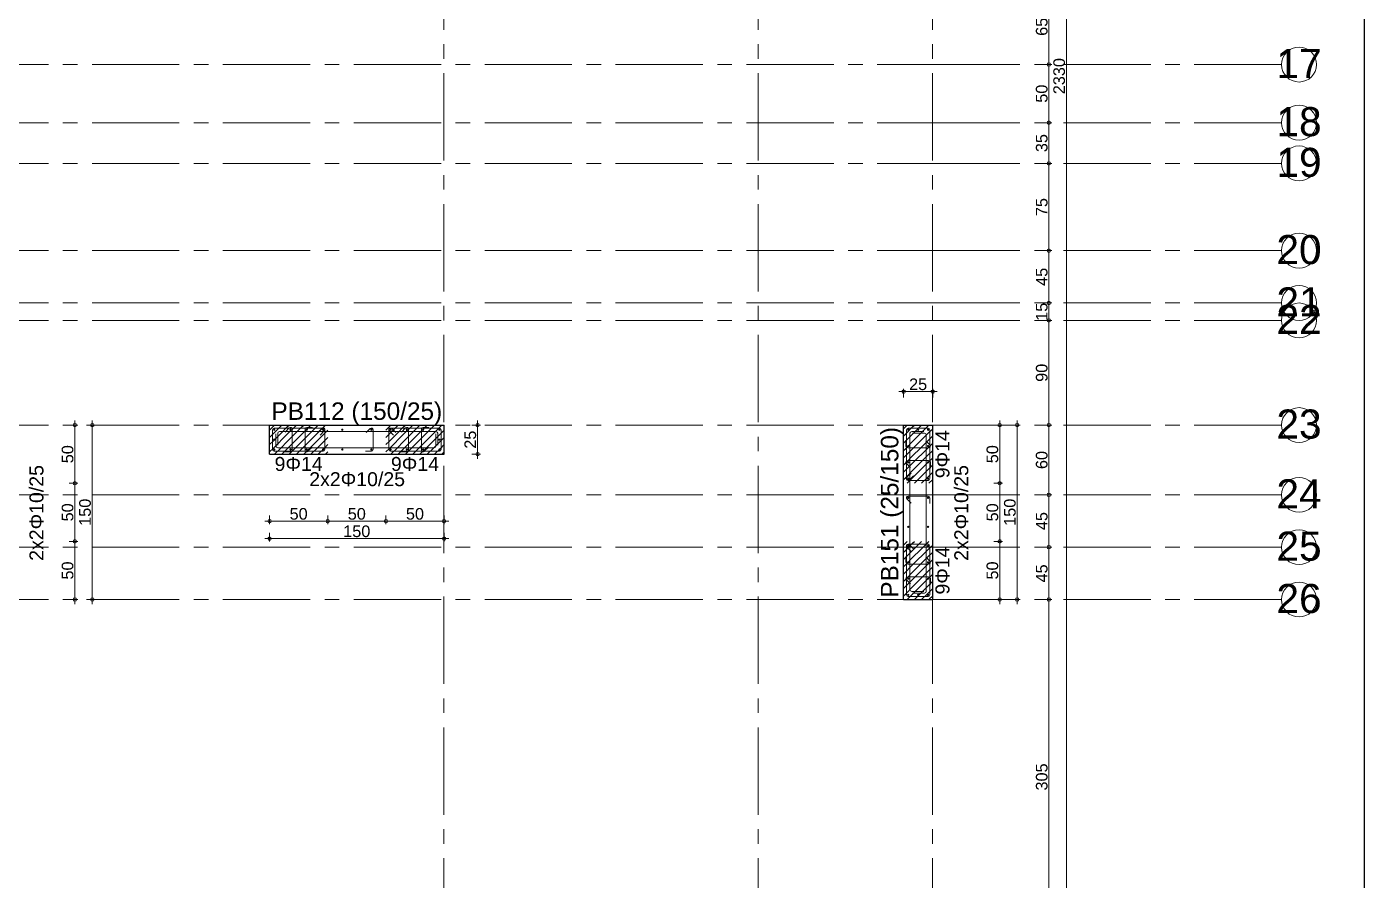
# Model space of a CAD drawing. Header units: millimetres. Extents: x 2232 to 85269, y -3593 to 5869.
# Drawn here: x 19097 to 20247, y 3699 to 4433 of the extents above; entities that cross this region are included whole.
import ezdxf

# ---------------------------------------------------------------- set-up
doc = ezdxf.new("R2010")
doc.units = ezdxf.units.MM
doc.linetypes.add('CENTER2', pattern=[112.5, 75, -12.5, 12.5, -12.5])
doc.linetypes.add('DASHDOT2', pattern=[12.7, 6.35, -3.175, 0, -3.175])
doc.layers.add('aks', color=251, linetype='DASHDOT2', lineweight=35)
for name, color, linetype in [('Donatı Yazısı', 7, 'Continuous'), ('Donatı Çizgisi', 7, 'Continuous'), ('Kolon', 7, 'Continuous'), ('Ölçülendirme', 7, 'Continuous')]:
    doc.layers.add(name, color=color, linetype=linetype)
doc.styles.add('arial_1_18', font='arial.ttf', dxfattribs={"height": 0.2})

# ---------------------------------------------------------------- blocks, each defined once
blk = doc.blocks.new('IDE912Entity7120')
at = {"layer": 'aks', "color": 250, "linetype": 'CENTER2', "lineweight": 5}
for points in [[(444.4, 1455), (3754.4, 1455)], [(3754.4, 1455), (4054.4, 1455)]]:
    blk.add_lwpolyline(points, dxfattribs=at)
at = {"layer": 'aks', "color": 30, "linetype": 'Continuous', "lineweight": 5}
blk.add_circle((4069.4, 1455), 15, dxfattribs=at)
at = {"layer": 'aks', "color": 1, "linetype": 'Continuous', "lineweight": 5, "style": 'arial_1_18'}
blk.add_text('17', height=25, dxfattribs=at).set_placement((4050, 1443.4))
blk = doc.blocks.new('IDE912Entity7145')
at = {"layer": 'aks', "color": 250, "linetype": 'CENTER2', "lineweight": 5}
for points in [[(444.4, 1085), (3754.4, 1085)], [(3754.4, 1085), (4054.4, 1085)]]:
    blk.add_lwpolyline(points, dxfattribs=at)
at = {"layer": 'aks', "color": 30, "linetype": 'Continuous', "lineweight": 5}
blk.add_circle((4069.4, 1085), 15, dxfattribs=at)
at = {"layer": 'aks', "color": 1, "linetype": 'Continuous', "lineweight": 5, "style": 'arial_1_18'}
blk.add_text('24', height=25, dxfattribs=at).set_placement((4050, 1073.4))
blk = doc.blocks.new('IDE912Entity7146')
at = {"layer": 'aks', "color": 250, "linetype": 'CENTER2', "lineweight": 5}
for points in [[(444.4, 1235), (3754.4, 1235)], [(3754.4, 1235), (4054.4, 1235)]]:
    blk.add_lwpolyline(points, dxfattribs=at)
at = {"layer": 'aks', "color": 30, "linetype": 'Continuous', "lineweight": 5}
blk.add_circle((4069.4, 1235), 15, dxfattribs=at)
at = {"layer": 'aks', "color": 1, "linetype": 'Continuous', "lineweight": 5, "style": 'arial_1_18'}
blk.add_text('22', height=25, dxfattribs=at).set_placement((4050, 1223.4))
blk = doc.blocks.new('IDE912Entity7149')
at = {"layer": 'aks', "color": 250, "linetype": 'CENTER2', "lineweight": 5}
for points in [[(444.4, 1040), (3754.4, 1040)], [(3754.4, 1040), (4054.4, 1040)]]:
    blk.add_lwpolyline(points, dxfattribs=at)
at = {"layer": 'aks', "color": 30, "linetype": 'Continuous', "lineweight": 5}
blk.add_circle((4069.4, 1040), 15, dxfattribs=at)
at = {"layer": 'aks', "color": 1, "linetype": 'Continuous', "lineweight": 5, "style": 'arial_1_18'}
blk.add_text('25', height=25, dxfattribs=at).set_placement((4050, 1028.4))
blk = doc.blocks.new('IDE912Entity7150')
at = {"layer": 'aks', "color": 250, "linetype": 'CENTER2', "lineweight": 5}
for points in [[(444.4, 1295), (3754.4, 1295)], [(3754.4, 1295), (4054.4, 1295)]]:
    blk.add_lwpolyline(points, dxfattribs=at)
at = {"layer": 'aks', "color": 30, "linetype": 'Continuous', "lineweight": 5}
blk.add_circle((4069.4, 1295), 15, dxfattribs=at)
at = {"layer": 'aks', "color": 1, "linetype": 'Continuous', "lineweight": 5, "style": 'arial_1_18'}
blk.add_text('20', height=25, dxfattribs=at).set_placement((4050, 1283.4))
blk = doc.blocks.new('IDE912Entity7151')
at = {"layer": 'aks', "color": 250, "linetype": 'CENTER2', "lineweight": 5}
for points in [[(444.4, 1405), (3754.4, 1405)], [(3754.4, 1405), (4054.4, 1405)]]:
    blk.add_lwpolyline(points, dxfattribs=at)
at = {"layer": 'aks', "color": 30, "linetype": 'Continuous', "lineweight": 5}
blk.add_circle((4069.4, 1405), 15, dxfattribs=at)
at = {"layer": 'aks', "color": 1, "linetype": 'Continuous', "lineweight": 5, "style": 'arial_1_18'}
blk.add_text('18', height=25, dxfattribs=at).set_placement((4050, 1393.4))
blk = doc.blocks.new('IDE912Entity7152')
at = {"layer": 'aks', "color": 250, "linetype": 'CENTER2', "lineweight": 5}
for points in [[(444.4, 1250), (3754.4, 1250)], [(3754.4, 1250), (4054.4, 1250)]]:
    blk.add_lwpolyline(points, dxfattribs=at)
at = {"layer": 'aks', "color": 30, "linetype": 'Continuous', "lineweight": 5}
blk.add_circle((4069.4, 1250), 15, dxfattribs=at)
at = {"layer": 'aks', "color": 1, "linetype": 'Continuous', "lineweight": 5, "style": 'arial_1_18'}
blk.add_text('21', height=25, dxfattribs=at).set_placement((4050, 1238.4))
blk = doc.blocks.new('IDE912Entity7153')
at = {"layer": 'aks', "color": 250, "linetype": 'CENTER2', "lineweight": 5}
for points in [[(444.4, 995), (3754.4, 995)], [(3754.4, 995), (4054.4, 995)]]:
    blk.add_lwpolyline(points, dxfattribs=at)
at = {"layer": 'aks', "color": 30, "linetype": 'Continuous', "lineweight": 5}
blk.add_circle((4069.4, 995), 15, dxfattribs=at)
at = {"layer": 'aks', "color": 1, "linetype": 'Continuous', "lineweight": 5, "style": 'arial_1_18'}
blk.add_text('26', height=25, dxfattribs=at).set_placement((4050, 983.4))
blk = doc.blocks.new('IDE912Entity7154')
at = {"layer": 'aks', "color": 250, "linetype": 'CENTER2', "lineweight": 5}
for points in [[(444.4, 1145), (3754.4, 1145)], [(3754.4, 1145), (4054.4, 1145)]]:
    blk.add_lwpolyline(points, dxfattribs=at)
at = {"layer": 'aks', "color": 30, "linetype": 'Continuous', "lineweight": 5}
blk.add_circle((4069.4, 1145), 15, dxfattribs=at)
at = {"layer": 'aks', "color": 1, "linetype": 'Continuous', "lineweight": 5, "style": 'arial_1_18'}
blk.add_text('23', height=25, dxfattribs=at).set_placement((4050, 1133.4))
blk = doc.blocks.new('IDE912Entity7155')
at = {"layer": 'aks', "color": 250, "linetype": 'CENTER2', "lineweight": 5}
for points in [[(444.4, 1370), (3754.4, 1370)], [(3754.4, 1370), (4054.4, 1370)]]:
    blk.add_lwpolyline(points, dxfattribs=at)
at = {"layer": 'aks', "color": 30, "linetype": 'Continuous', "lineweight": 5}
blk.add_circle((4069.4, 1370), 15, dxfattribs=at)
at = {"layer": 'aks', "color": 1, "linetype": 'Continuous', "lineweight": 5, "style": 'arial_1_18'}
blk.add_text('19', height=25, dxfattribs=at).set_placement((4050, 1358.4))
blk = doc.blocks.new('IDE912Entity7164')
at = {"layer": 'aks', "color": 250, "linetype": 'CENTER2', "lineweight": 5}
blk.add_lwpolyline([(3334.4, 360), (3334.4, 2530)], dxfattribs=at)
blk = doc.blocks.new('IDE912Entity7165')
at = {"layer": 'aks', "color": 250, "linetype": 'CENTER2', "lineweight": 5}
blk.add_lwpolyline([(3754.4, 360), (3754.4, 2530)], dxfattribs=at)
blk = doc.blocks.new('IDE912Entity7166')
at = {"layer": 'aks', "color": 250, "linetype": 'CENTER2', "lineweight": 5}
blk.add_lwpolyline([(3604.4, 360), (3604.4, 2530)], dxfattribs=at)
blk = doc.blocks.new('IDE912Entity7170')
at = {"layer": 'Ölçülendirme', "color": 5, "linetype": 'Continuous', "lineweight": 5}
for points in [[(3854.4, 276), (3854.4, 2614)], [(3869.4, 276), (3869.4, 2614)], [(3849.4, 1455), (3856.9, 1455)], [(3849.4, 1405), (3856.9, 1405)], [(3849.4, 1370), (3856.9, 1370)], [(3849.4, 1295), (3856.9, 1295)], [(3849.4, 1250), (3856.9, 1250)], [(3849.4, 1235), (3856.9, 1235)], [(3849.4, 1145), (3856.9, 1145)], [(3849.4, 1085), (3856.9, 1085)], [(3849.4, 1040), (3856.9, 1040)], [(3849.4, 995), (3856.9, 995)]]:
    blk.add_lwpolyline(points, dxfattribs=at)
for centre in [(3854.4, 1455), (3854.4, 1405), (3854.4, 1370), (3854.4, 1295), (3854.4, 1250), (3854.4, 1235), (3854.4, 1145), (3854.4, 1085), (3854.4, 1040), (3854.4, 995)]:
    blk.add_circle(centre, 1.5, dxfattribs=at)
at = {"layer": 'Ölçülendirme', "color": 5, "linetype": 'Continuous', "lineweight": 5, "style": 'arial_1_18'}
for s, p in [('65', (3853.2, 1479.7)), ('2330', (3868.2, 1429.5)), ('50', (3853.2, 1422.2)), ('35', (3853.2, 1379.7)), ('75', (3853.2, 1324.7)), ('45', (3853.2, 1264.7)), ('15', (3853.2, 1234.7)), ('90', (3853.2, 1182.2)), ('60', (3853.2, 1107.2)), ('45', (3853.2, 1054.7)), ('45', (3853.2, 1009.7)), ('305', (3853.2, 830.8))]:
    blk.add_text(s, height=10, rotation=90, dxfattribs=at).set_placement(p)

msp = doc.modelspace()

# ---------------------------------------------------------------- hatches: boundary and pattern name
at = {"layer": 'Donatı Çizgisi', "linetype": 'Continuous', "lineweight": 5}
h = msp.add_hatch(color=5, dxfattribs=at)
edge = h.paths.add_edge_path(flags=0)
edge.add_arc((19309.7, 4086.7), 1, 0, 360)
h = msp.add_hatch(color=5, dxfattribs=at)
edge = h.paths.add_edge_path(flags=0)
edge.add_arc((19323.7, 4086.7), 1, 0, 360)
h = msp.add_hatch(color=5, dxfattribs=at)
edge = h.paths.add_edge_path(flags=0)
edge.add_arc((19337.7, 4086.7), 1, 0, 360)
h = msp.add_hatch(color=5, dxfattribs=at)
edge = h.paths.add_edge_path(flags=0)
edge.add_arc((19351.7, 4086.7), 1, 0, 360)
h = msp.add_hatch(color=5, dxfattribs=at)
edge = h.paths.add_edge_path(flags=0)
edge.add_arc((19368.2, 4086.7), 1, 0, 360)
h = msp.add_hatch(color=5, dxfattribs=at)
edge = h.paths.add_edge_path(flags=0)
edge.add_arc((19393.2, 4086.7), 1, 0, 360)
h = msp.add_hatch(color=5, dxfattribs=at)
edge = h.paths.add_edge_path(flags=0)
edge.add_arc((19409.7, 4086.7), 1, 0, 360)
h = msp.add_hatch(color=5, dxfattribs=at)
edge = h.paths.add_edge_path(flags=0)
edge.add_arc((19423.7, 4086.7), 1, 0, 360)
h = msp.add_hatch(color=5, dxfattribs=at)
edge = h.paths.add_edge_path(flags=0)
edge.add_arc((19437.7, 4086.7), 1, 0, 360)
h = msp.add_hatch(color=5, dxfattribs=at)
edge = h.paths.add_edge_path(flags=0)
edge.add_arc((19451.7, 4086.7), 1, 0, 360)
h = msp.add_hatch(color=5, dxfattribs=at)
edge = h.paths.add_edge_path(flags=0)
edge.add_arc((19854.7, 4086.7), 1, 0, 360)
h = msp.add_hatch(color=5, dxfattribs=at)
edge = h.paths.add_edge_path(flags=0)
edge.add_arc((19863.2, 4086.7), 1, 0, 360)
h = msp.add_hatch(color=5, dxfattribs=at)
edge = h.paths.add_edge_path(flags=0)
edge.add_arc((19871.7, 4086.7), 1, 0, 360)
h = msp.add_hatch(color=5, dxfattribs=at)
edge = h.paths.add_edge_path(flags=0)
edge.add_arc((19309.7, 4078.2), 1, 0, 360)
h = msp.add_hatch(color=5, dxfattribs=at)
edge = h.paths.add_edge_path(flags=0)
edge.add_arc((19309.7, 4069.7), 1, 0, 360)
h = msp.add_hatch(color=5, dxfattribs=at)
edge = h.paths.add_edge_path(flags=0)
edge.add_arc((19323.7, 4069.7), 1, 0, 360)
h = msp.add_hatch(color=5, dxfattribs=at)
edge = h.paths.add_edge_path(flags=0)
edge.add_arc((19337.7, 4069.7), 1, 0, 360)
h = msp.add_hatch(color=5, dxfattribs=at)
edge = h.paths.add_edge_path(flags=0)
edge.add_arc((19351.7, 4069.7), 1, 0, 360)
h = msp.add_hatch(color=5, dxfattribs=at)
edge = h.paths.add_edge_path(flags=0)
edge.add_arc((19368.2, 4069.7), 1, 0, 360)
h = msp.add_hatch(color=5, dxfattribs=at)
edge = h.paths.add_edge_path(flags=0)
edge.add_arc((19393.2, 4069.7), 1, 0, 360)
h = msp.add_hatch(color=5, dxfattribs=at)
edge = h.paths.add_edge_path(flags=0)
edge.add_arc((19409.7, 4069.7), 1, 0, 360)
h = msp.add_hatch(color=5, dxfattribs=at)
edge = h.paths.add_edge_path(flags=0)
edge.add_arc((19423.7, 4069.7), 1, 0, 360)
h = msp.add_hatch(color=5, dxfattribs=at)
edge = h.paths.add_edge_path(flags=0)
edge.add_arc((19437.7, 4069.7), 1, 0, 360)
h = msp.add_hatch(color=5, dxfattribs=at)
edge = h.paths.add_edge_path(flags=0)
edge.add_arc((19451.7, 4078.2), 1, 0, 360)
h = msp.add_hatch(color=5, dxfattribs=at)
edge = h.paths.add_edge_path(flags=0)
edge.add_arc((19451.7, 4069.7), 1, 0, 360)
h = msp.add_hatch(color=5, dxfattribs=at)
edge = h.paths.add_edge_path(flags=0)
edge.add_arc((19854.7, 4072.7), 1, 0, 360)
h = msp.add_hatch(color=5, dxfattribs=at)
edge = h.paths.add_edge_path(flags=0)
edge.add_arc((19871.7, 4072.7), 1, 0, 360)
h = msp.add_hatch(color=5, dxfattribs=at)
edge = h.paths.add_edge_path(flags=0)
edge.add_arc((19854.7, 4058.7), 1, 0, 360)
h = msp.add_hatch(color=5, dxfattribs=at)
edge = h.paths.add_edge_path(flags=0)
edge.add_arc((19871.7, 4058.7), 1, 0, 360)
h = msp.add_hatch(color=5, dxfattribs=at)
edge = h.paths.add_edge_path(flags=0)
edge.add_arc((19854.7, 4044.7), 1, 0, 360)
h = msp.add_hatch(color=5, dxfattribs=at)
edge = h.paths.add_edge_path(flags=0)
edge.add_arc((19871.7, 4044.7), 1, 0, 360)
h = msp.add_hatch(color=5, dxfattribs=at)
edge = h.paths.add_edge_path(flags=0)
edge.add_arc((19854.7, 4028.2), 1, 0, 360)
h = msp.add_hatch(color=5, dxfattribs=at)
edge = h.paths.add_edge_path(flags=0)
edge.add_arc((19871.7, 4028.2), 1, 0, 360)
h = msp.add_hatch(color=5, dxfattribs=at)
edge = h.paths.add_edge_path(flags=0)
edge.add_arc((19854.7, 4003.2), 1, 0, 360)
h = msp.add_hatch(color=5, dxfattribs=at)
edge = h.paths.add_edge_path(flags=0)
edge.add_arc((19871.7, 4003.2), 1, 0, 360)
h = msp.add_hatch(color=5, dxfattribs=at)
edge = h.paths.add_edge_path(flags=0)
edge.add_arc((19854.7, 3986.7), 1, 0, 360)
h = msp.add_hatch(color=5, dxfattribs=at)
edge = h.paths.add_edge_path(flags=0)
edge.add_arc((19871.7, 3986.7), 1, 0, 360)
h = msp.add_hatch(color=5, dxfattribs=at)
edge = h.paths.add_edge_path(flags=0)
edge.add_arc((19854.7, 3972.7), 1, 0, 360)
h = msp.add_hatch(color=5, dxfattribs=at)
edge = h.paths.add_edge_path(flags=0)
edge.add_arc((19871.7, 3972.7), 1, 0, 360)
h = msp.add_hatch(color=5, dxfattribs=at)
edge = h.paths.add_edge_path(flags=0)
edge.add_arc((19854.7, 3958.7), 1, 0, 360)
h = msp.add_hatch(color=5, dxfattribs=at)
edge = h.paths.add_edge_path(flags=0)
edge.add_arc((19871.7, 3958.7), 1, 0, 360)
h = msp.add_hatch(color=5, dxfattribs=at)
edge = h.paths.add_edge_path(flags=0)
edge.add_arc((19854.7, 3944.7), 1, 0, 360)
h = msp.add_hatch(color=5, dxfattribs=at)
edge = h.paths.add_edge_path(flags=0)
edge.add_arc((19863.2, 3944.7), 1, 0, 360)
h = msp.add_hatch(color=5, dxfattribs=at)
edge = h.paths.add_edge_path(flags=0)
edge.add_arc((19871.7, 3944.7), 1, 0, 360)

# ---------------------------------------------------------------- linework, layer by layer
msp.add_line((20246.7, 5868.7), (20246.7, 1368.7))
at = {"layer": 'Donatı Çizgisi', "color": 5, "linetype": 'Continuous', "lineweight": 5}
for points in [[(19308.2, 4086.7), (19308.2, 4069.7)], [(19351.7, 4088.2), (19309.7, 4088.2)], [(19350.6, 4087.8), (19347.1, 4084.2)], [(19349.2, 4082.1), (19352.7, 4085.7)], [(19353.2, 4069.7), (19353.2, 4086.7)], [(19408.2, 4069.7), (19408.2, 4086.7)], [(19412.1, 4082.1), (19408.6, 4085.7)], [(19409.7, 4088.2), (19451.7, 4088.2)], [(19410.7, 4087.8), (19414.3, 4084.2)], [(19453.2, 4086.7), (19453.2, 4069.7)], [(19853.2, 4044.7), (19853.2, 4086.7)], [(19854.7, 4088.2), (19871.7, 4088.2)], [(19873.2, 4086.7), (19873.2, 4044.7)], [(19309.7, 4068.2), (19351.7, 4068.2)], [(19451.7, 4068.2), (19409.7, 4068.2)], [(19853.6, 4045.8), (19857.1, 4049.3)], [(19859.3, 4047.2), (19855.7, 4043.7)], [(19871.7, 4043.2), (19854.7, 4043.2)], [(19853.2, 3986.7), (19853.2, 3944.7)], [(19853.6, 3985.7), (19857.1, 3982.1)], [(19871.7, 3988.2), (19854.7, 3988.2)], [(19859.3, 3984.2), (19855.7, 3987.8)], [(19873.2, 3944.7), (19873.2, 3986.7)], [(19854.7, 3943.2), (19871.7, 3943.2)]]:
    msp.add_lwpolyline(points, dxfattribs=at)
at = {"layer": 'Donatı Çizgisi', "color": 1, "linetype": 'Continuous', "lineweight": 5}
for points in [[(19311.2, 4083.1), (19311.2, 4072.7)], [(19312.7, 4073.3), (19312.7, 4083.7)], [(19314.2, 4085.2), (19448.7, 4085.2)], [(19319.1, 4084.7), (19322.6, 4088.3)], [(19325.2, 4087.2), (19325.2, 4069.2)], [(19336.2, 4069.2), (19336.2, 4087.2)], [(19337.7, 4088.7), (19342.7, 4088.7)], [(19388.6, 4084.2), (19392.1, 4087.8)], [(19394.7, 4086.7), (19394.7, 4069.7)], [(19419.1, 4084.7), (19422.6, 4088.3)], [(19425.2, 4087.2), (19425.2, 4069.2)], [(19436.2, 4069.2), (19436.2, 4087.2)], [(19437.7, 4088.7), (19442.7, 4088.7)], [(19448.7, 4072.7), (19448.7, 4083.1)], [(19450.2, 4083.7), (19450.2, 4073.3)], [(19856.2, 3949.2), (19856.2, 4083.7)], [(19857.7, 4085.2), (19868.1, 4085.2)], [(19868.7, 4083.7), (19858.3, 4083.7)], [(19870.2, 3947.7), (19870.2, 4082.2)], [(19312.7, 4071.2), (19447.2, 4071.2)], [(19342.3, 4071.7), (19338.7, 4068.2)], [(19442.3, 4071.7), (19438.7, 4068.2)], [(19852.7, 4072.7), (19852.7, 4077.7)], [(19872.2, 4071.2), (19854.2, 4071.2)], [(19869.7, 4077.3), (19873.2, 4073.8)], [(19323.7, 4067.7), (19318.7, 4067.7)], [(19393.2, 4068.2), (19388.2, 4068.2)], [(19423.7, 4067.7), (19418.7, 4067.7)], [(19854.2, 4060.2), (19872.2, 4060.2)], [(19873.7, 4058.7), (19873.7, 4053.7)], [(19856.6, 4054.1), (19853.1, 4057.7)], [(19857.1, 4023.6), (19853.6, 4027.2)], [(19854.7, 4029.7), (19871.7, 4029.7)], [(19873.2, 4028.2), (19873.2, 4023.2)], [(19852.7, 3972.7), (19852.7, 3977.7)], [(19872.2, 3971.2), (19854.2, 3971.2)], [(19869.7, 3977.3), (19873.2, 3973.8)], [(19856.6, 3954.1), (19853.1, 3957.7)], [(19854.2, 3960.2), (19872.2, 3960.2)], [(19873.7, 3958.7), (19873.7, 3953.7)], [(19868.1, 3947.7), (19857.7, 3947.7)], [(19858.3, 3946.2), (19868.7, 3946.2)]]:
    msp.add_lwpolyline(points, dxfattribs=at)
at = {"layer": 'Donatı Çizgisi', "color": 5, "linetype": 'Continuous', "lineweight": 5}
for centre, start, end in [((19309.7, 4086.7), 90, 180), ((19351.7, 4086.7), 0, 135), ((19351.7, 4086.7), 315, 90), ((19409.7, 4086.7), 90, 225), ((19409.7, 4086.7), 45, 180), ((19451.7, 4086.7), 0, 90), ((19854.7, 4086.7), 90, 180), ((19871.7, 4086.7), 0, 90), ((19309.7, 4069.7), 180, 270), ((19351.7, 4069.7), 270, 0), ((19409.7, 4069.7), 180, 270), ((19451.7, 4069.7), 270, 0), ((19854.7, 4044.7), 135, 270), ((19854.7, 4044.7), 180, 315), ((19871.7, 4044.7), 270, 0), ((19854.7, 3986.7), 45, 180), ((19854.7, 3986.7), 90, 225), ((19871.7, 3986.7), 0, 90), ((19854.7, 3944.7), 180, 270), ((19871.7, 3944.7), 270, 0)]:
    msp.add_arc(centre, 1.5, start, end, dxfattribs=at)
at = {"layer": 'Donatı Çizgisi', "color": 1, "linetype": 'Continuous', "lineweight": 5}
for centre, start, end in [((19314.2, 4083.7), 90, 180), ((19323.7, 4087.2), 0, 135), ((19337.7, 4087.2), 90, 180), ((19393.2, 4086.7), 0, 135), ((19423.7, 4087.2), 0, 135), ((19437.7, 4087.2), 90, 180), ((19448.7, 4083.7), 0, 90), ((19857.7, 4083.7), 90, 180), ((19868.7, 4082.2), 0, 90), ((19312.7, 4072.7), 180, 270), ((19447.2, 4072.7), 270, 0), ((19854.2, 4072.7), 180, 270), ((19872.2, 4072.7), 270, 45), ((19323.7, 4069.2), 270, 0), ((19337.7, 4069.2), 180, 315), ((19393.2, 4069.7), 270, 0), ((19423.7, 4069.2), 270, 0), ((19437.7, 4069.2), 180, 315), ((19854.2, 4058.7), 90, 225), ((19872.2, 4058.7), 0, 90), ((19854.7, 4028.2), 90, 225), ((19871.7, 4028.2), 0, 90), ((19854.2, 3972.7), 180, 270), ((19872.2, 3972.7), 270, 45), ((19854.2, 3958.7), 90, 225), ((19872.2, 3958.7), 0, 90), ((19857.7, 3949.2), 180, 270), ((19868.7, 3947.7), 270, 0)]:
    msp.add_arc(centre, 1.5, start, end, dxfattribs=at)
at = {"layer": 'Kolon', "color": 33, "linetype": 'Continuous', "lineweight": -3}
for points in [[(19305.7, 4090.7), (19455.7, 4090.7)], [(19305.7, 4065.7), (19305.7, 4090.7)], [(19455.7, 4065.7), (19455.7, 4090.7)], [(19850.7, 3940.7), (19850.7, 4090.7)], [(19850.7, 4090.7), (19875.7, 4090.7)], [(19875.7, 3940.7), (19875.7, 4090.7)], [(19305.7, 4065.7), (19455.7, 4065.7)], [(19850.7, 3940.7), (19875.7, 3940.7)]]:
    msp.add_lwpolyline(points, dxfattribs=at)
at = {"layer": 'Kolon', "color": 251, "linetype": 'Continuous', "lineweight": -3}
for points in [[(19305.7, 4086.4), (19308.7, 4089.5)], [(19305.7, 4080.1), (19308.7, 4083.2)], [(19308.7, 4083.2), (19316.2, 4090.7)], [(19308.7, 4089.5), (19310, 4090.7)], [(19308.7, 4070.7), (19321.2, 4083.2)], [(19308.7, 4077), (19315, 4083.2)], [(19315, 4083.2), (19321.2, 4089.5)], [(19321.2, 4083.2), (19328.7, 4090.7)], [(19321.2, 4089.5), (19322.5, 4090.7)], [(19321.2, 4070.7), (19333.7, 4083.2)], [(19321.2, 4077), (19327.5, 4083.2)], [(19327.5, 4083.2), (19333.7, 4089.5)], [(19333.7, 4083.2), (19341.2, 4090.7)], [(19333.7, 4089.5), (19335, 4090.7)], [(19333.7, 4070.7), (19346.2, 4083.2)], [(19333.7, 4077), (19340, 4083.2)], [(19340, 4083.2), (19346.2, 4089.5)], [(19346.2, 4083.2), (19353.7, 4090.7)], [(19346.2, 4089.5), (19347.5, 4090.7)], [(19346.2, 4077), (19352.5, 4083.2)], [(19352.5, 4083.2), (19355.7, 4086.4)], [(19405.7, 4086.4), (19408.7, 4089.5)], [(19405.7, 4080.1), (19408.7, 4083.2)], [(19408.7, 4083.2), (19416.2, 4090.7)], [(19408.7, 4089.5), (19410, 4090.7)], [(19408.7, 4070.7), (19421.2, 4083.2)], [(19408.7, 4077), (19415, 4083.2)], [(19415, 4083.2), (19421.2, 4089.5)], [(19421.2, 4083.2), (19428.7, 4090.7)], [(19421.2, 4089.5), (19422.5, 4090.7)], [(19421.2, 4070.7), (19433.7, 4083.2)], [(19421.2, 4077), (19427.5, 4083.2)], [(19427.5, 4083.2), (19433.7, 4089.5)], [(19433.7, 4083.2), (19441.2, 4090.7)], [(19433.7, 4089.5), (19435, 4090.7)], [(19433.7, 4070.7), (19446.2, 4083.2)], [(19433.7, 4077), (19440, 4083.2)], [(19440, 4083.2), (19446.2, 4089.5)], [(19446.2, 4083.2), (19453.7, 4090.7)], [(19446.2, 4089.5), (19447.5, 4090.7)], [(19446.2, 4077), (19452.5, 4083.2)], [(19452.5, 4083.2), (19455.7, 4086.4)], [(19850.7, 4087.6), (19853.7, 4090.7)], [(19850.7, 4075.1), (19858.7, 4083.2)], [(19850.7, 4081.4), (19852.5, 4083.2)], [(19852.5, 4083.2), (19858.7, 4089.5)], [(19858.7, 4083.2), (19866.2, 4090.7)], [(19858.7, 4089.5), (19860, 4090.7)], [(19858.7, 4070.7), (19871.2, 4083.2)], [(19858.7, 4077), (19865, 4083.2)], [(19865, 4083.2), (19871.2, 4089.5)], [(19871.2, 4089.5), (19872.5, 4090.7)], [(19871.2, 4083.2), (19875.7, 4087.6)], [(19305.7, 4073.9), (19308.7, 4077)], [(19305.7, 4067.6), (19308.7, 4070.7)], [(19310, 4065.7), (19315, 4070.7)], [(19315, 4070.7), (19321.2, 4077)], [(19316.2, 4065.7), (19321.2, 4070.7)], [(19322.5, 4065.7), (19327.5, 4070.7)], [(19327.5, 4070.7), (19333.7, 4077)], [(19328.7, 4065.7), (19333.7, 4070.7)], [(19335, 4065.7), (19340, 4070.7)], [(19340, 4070.7), (19346.2, 4077)], [(19341.2, 4065.7), (19346.2, 4070.7)], [(19346.2, 4070.7), (19355.7, 4080.1)], [(19347.5, 4065.7), (19352.5, 4070.7)], [(19352.5, 4070.7), (19355.7, 4073.9)], [(19405.7, 4073.9), (19408.7, 4077)], [(19405.7, 4067.6), (19408.7, 4070.7)], [(19410, 4065.7), (19415, 4070.7)], [(19415, 4070.7), (19421.2, 4077)], [(19416.2, 4065.7), (19421.2, 4070.7)], [(19422.5, 4065.7), (19427.5, 4070.7)], [(19427.5, 4070.7), (19433.7, 4077)], [(19428.7, 4065.7), (19433.7, 4070.7)], [(19435, 4065.7), (19440, 4070.7)], [(19440, 4070.7), (19446.2, 4077)], [(19441.2, 4065.7), (19446.2, 4070.7)], [(19446.2, 4070.7), (19455.7, 4080.1)], [(19447.5, 4065.7), (19452.5, 4070.7)], [(19452.5, 4070.7), (19455.7, 4073.9)], [(19850.7, 4062.6), (19858.7, 4070.7)], [(19850.7, 4068.9), (19852.5, 4070.7)], [(19852.5, 4070.7), (19858.7, 4077)], [(19858.7, 4058.2), (19871.2, 4070.7)], [(19858.7, 4064.5), (19865, 4070.7)], [(19865, 4070.7), (19871.2, 4077)], [(19871.2, 4077), (19875.7, 4081.4)], [(19871.2, 4070.7), (19875.7, 4075.1)], [(19353.7, 4065.7), (19355.7, 4067.6)], [(19453.7, 4065.7), (19455.7, 4067.6)], [(19852.5, 4058.2), (19858.7, 4064.5)], [(19865, 4058.2), (19871.2, 4064.5)], [(19871.2, 4064.5), (19875.7, 4068.9)], [(19871.2, 4058.2), (19875.7, 4062.6)], [(19850.7, 4050.1), (19858.7, 4058.2)], [(19850.7, 4056.4), (19852.5, 4058.2)], [(19852.5, 4045.7), (19858.7, 4052)], [(19858.7, 4045.7), (19871.2, 4058.2)], [(19858.7, 4052), (19865, 4058.2)], [(19865, 4045.7), (19871.2, 4052)], [(19871.2, 4052), (19875.7, 4056.4)], [(19871.2, 4045.7), (19875.7, 4050.1)], [(19850.7, 4043.9), (19852.5, 4045.7)], [(19853.7, 4040.7), (19858.7, 4045.7)], [(19860, 4040.7), (19865, 4045.7)], [(19866.2, 4040.7), (19871.2, 4045.7)], [(19872.5, 4040.7), (19875.7, 4043.9)], [(19850.7, 3987.6), (19853.7, 3990.7)], [(19858.7, 3983.2), (19866.2, 3990.7)], [(19858.7, 3989.5), (19860, 3990.7)], [(19871.2, 3989.5), (19872.5, 3990.7)], [(19850.7, 3975.1), (19858.7, 3983.2)], [(19850.7, 3981.4), (19852.5, 3983.2)], [(19852.5, 3983.2), (19858.7, 3989.5)], [(19858.7, 3970.7), (19871.2, 3983.2)], [(19858.7, 3977), (19865, 3983.2)], [(19865, 3983.2), (19871.2, 3989.5)], [(19871.2, 3983.2), (19875.7, 3987.6)], [(19871.2, 3977), (19875.7, 3981.4)], [(19850.7, 3962.6), (19858.7, 3970.7)], [(19850.7, 3968.9), (19852.5, 3970.7)], [(19852.5, 3970.7), (19858.7, 3977)], [(19858.7, 3958.2), (19871.2, 3970.7)], [(19858.7, 3964.5), (19865, 3970.7)], [(19865, 3970.7), (19871.2, 3977)], [(19871.2, 3970.7), (19875.7, 3975.1)], [(19871.2, 3964.5), (19875.7, 3968.9)], [(19850.7, 3950.1), (19858.7, 3958.2)], [(19850.7, 3956.4), (19852.5, 3958.2)], [(19852.5, 3958.2), (19858.7, 3964.5)], [(19858.7, 3945.7), (19871.2, 3958.2)], [(19858.7, 3952), (19865, 3958.2)], [(19865, 3958.2), (19871.2, 3964.5)], [(19871.2, 3958.2), (19875.7, 3962.6)], [(19871.2, 3952), (19875.7, 3956.4)], [(19850.7, 3943.9), (19852.5, 3945.7)], [(19852.5, 3945.7), (19858.7, 3952)], [(19853.7, 3940.7), (19858.7, 3945.7)], [(19860, 3940.7), (19865, 3945.7)], [(19865, 3945.7), (19871.2, 3952)], [(19866.2, 3940.7), (19871.2, 3945.7)], [(19871.2, 3945.7), (19875.7, 3950.1)], [(19872.5, 3940.7), (19875.7, 3943.9)]]:
    msp.add_lwpolyline(points, dxfattribs=at)
at = {"layer": 'Ölçülendirme', "color": 5, "linetype": 'Continuous', "lineweight": 5}
for points in [[(19879.7, 4119.5), (19846.7, 4119.5)], [(19850.7, 4114.5), (19850.7, 4122)], [(19875.7, 4114.5), (19875.7, 4122)], [(19138.3, 3936.7), (19138.3, 4094.7)], [(19153.3, 3936.7), (19153.3, 4094.7)], [(19484.5, 4061.7), (19484.5, 4094.7)], [(19933.3, 3936.7), (19933.3, 4094.7)], [(19948.3, 3936.7), (19948.3, 4094.7)], [(19133.3, 4090.7), (19140.8, 4090.7)], [(19148.3, 4090.7), (19155.8, 4090.7)], [(19479.5, 4090.7), (19487, 4090.7)], [(19928.3, 4090.7), (19935.8, 4090.7)], [(19943.3, 4090.7), (19950.8, 4090.7)], [(19479.5, 4065.7), (19487, 4065.7)], [(19133.3, 4040.7), (19140.8, 4040.7)], [(19928.3, 4040.7), (19935.8, 4040.7)], [(19305.7, 4013.1), (19305.7, 4005.6)], [(19355.7, 4013.1), (19355.7, 4005.6)], [(19405.7, 4013.1), (19405.7, 4005.6)], [(19455.7, 4013.1), (19455.7, 4005.6)], [(19301.7, 4008.1), (19459.7, 4008.1)], [(19133.3, 3990.7), (19140.8, 3990.7)], [(19301.7, 3993.1), (19459.7, 3993.1)], [(19305.7, 3998.1), (19305.7, 3990.6)], [(19455.7, 3998.1), (19455.7, 3990.6)], [(19928.3, 3990.7), (19935.8, 3990.7)], [(19133.3, 3940.7), (19140.8, 3940.7)], [(19148.3, 3940.7), (19155.8, 3940.7)], [(19928.3, 3940.7), (19935.8, 3940.7)], [(19943.3, 3940.7), (19950.8, 3940.7)]]:
    msp.add_lwpolyline(points, dxfattribs=at)
for centre in [(19850.7, 4119.5), (19875.7, 4119.5), (19138.3, 4090.7), (19153.3, 4090.7), (19484.5, 4090.7), (19933.3, 4090.7), (19948.3, 4090.7), (19484.5, 4065.7), (19138.3, 4040.7), (19933.3, 4040.7), (19305.7, 4008.1), (19355.7, 4008.1), (19405.7, 4008.1), (19455.7, 4008.1), (19138.3, 3990.7), (19305.7, 3993.1), (19455.7, 3993.1), (19933.3, 3990.7), (19138.3, 3940.7), (19153.3, 3940.7), (19933.3, 3940.7), (19948.3, 3940.7)]:
    msp.add_circle(centre, 1.5, dxfattribs=at)

# ---------------------------------------------------------------- block references
at = {"layer": 'aks'}
for name in ['IDE912Entity7164', 'IDE912Entity7166', 'IDE912Entity7165', 'IDE912Entity7120', 'IDE912Entity7151', 'IDE912Entity7155', 'IDE912Entity7150', 'IDE912Entity7152', 'IDE912Entity7146', 'IDE912Entity7154', 'IDE912Entity7145', 'IDE912Entity7149', 'IDE912Entity7153']:
    msp.add_blockref(name, (16121.2, 2945.7), dxfattribs=at)
at = {"layer": 'Ölçülendirme'}
msp.add_blockref('IDE912Entity7170', (16121.2, 2945.7), dxfattribs=at)

# ---------------------------------------------------------------- texts
at = {"layer": 'Donatı Yazısı', "color": 1, "linetype": 'Continuous', "lineweight": 5, "style": 'arial_1_18'}
for s, p in [('9Φ14', (19890.1, 4045)), ('2x2Φ10/25', (19111.3, 3974)), ('2x2Φ10/25', (19906.3, 3974)), ('9Φ14', (19890.1, 3945))]:
    msp.add_text(s, height=12, rotation=90, dxfattribs=at).set_placement(p)
for s, p in [('9Φ14', (19310, 4051.3)), ('9Φ14', (19410, 4051.3)), ('2x2Φ10/25', (19339.8, 4038.2))]:
    msp.add_text(s, height=12, dxfattribs=at).set_placement(p)
at = {"layer": 'Kolon', "color": 1, "linetype": 'Continuous', "lineweight": 5, "style": 'arial_1_18'}
msp.add_text('PB112 (150/25)', height=15, dxfattribs=at).set_placement((19307.3, 4095.2))
msp.add_text('PB151 (25/150)', height=15, rotation=90, dxfattribs=at).set_placement((19846.2, 3942.3))
at = {"layer": 'Ölçülendirme', "color": 5, "linetype": 'Continuous', "lineweight": 5, "style": 'arial_1_18'}
for s, p in [('25', (19855.4, 4120.8)), ('50', (19322.9, 4009.4)), ('50', (19372.9, 4009.4)), ('50', (19422.9, 4009.4)), ('150', (19369, 3994.4))]:
    msp.add_text(s, height=10, dxfattribs=at).set_placement(p)
for s, p in [('25', (19483.2, 4070.4)), ('50', (19137, 4057.9)), ('50', (19932, 4057.9)), ('150', (19152, 4004.1)), ('150', (19947, 4004.1)), ('50', (19137, 4007.9)), ('50', (19932, 4007.9)), ('50', (19137, 3957.9)), ('50', (19932, 3957.9))]:
    msp.add_text(s, height=10, rotation=90, dxfattribs=at).set_placement(p)

doc.saveas('drawing.dxf')
